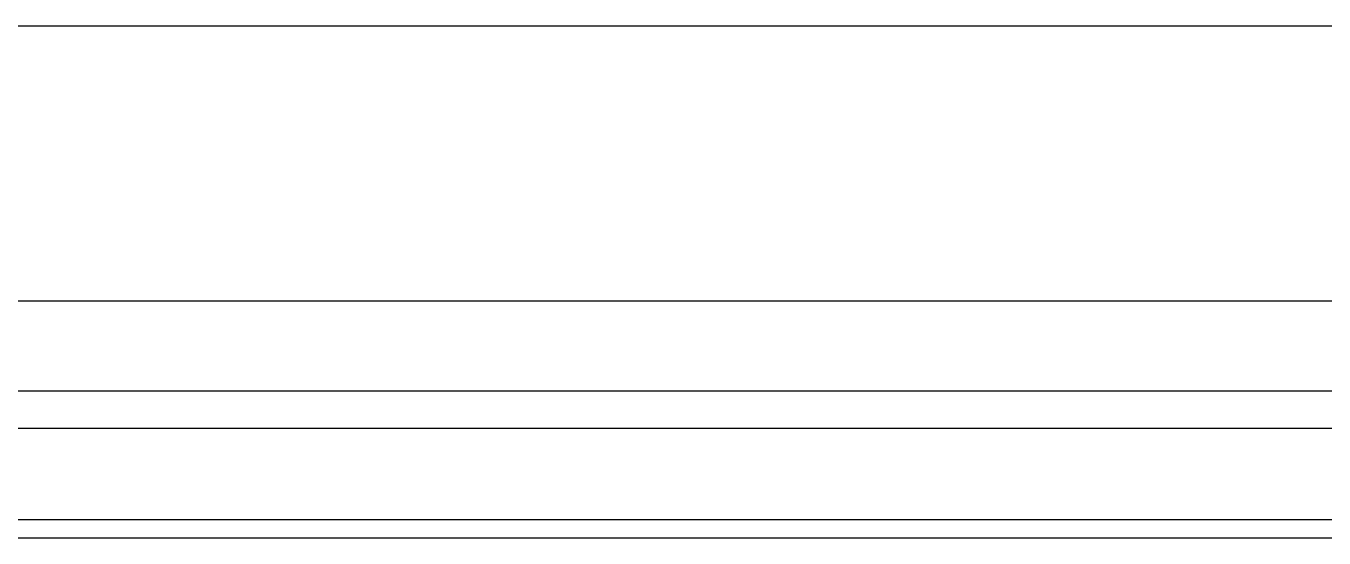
# Model space of a CAD drawing. Header units: millimetres. Extents: x 982 to 80582, y 687 to 58800.
# Drawn here: x 59746 to 60453, y 22079 to 22358 of the extents above; entities that cross this region are included whole.
import ezdxf

# ---------------------------------------------------------------- set-up
doc = ezdxf.new("R2010")
doc.units = ezdxf.units.MM
doc.layers.add('A-WALL', color=1, linetype='Continuous')
doc.layers.add('Edges', color=7, linetype='Continuous')

# ---------------------------------------------------------------- blocks, each defined once
blk = doc.blocks.new('air con')
at = {"layer": 'Edges'}
for p, q in [((71.402, 41.898), (152.402, 41.898)), ((71.402, 41.095), (152.402, 41.095)), ((71.402, 39.122), (152.402, 39.122)), ((152.402, 38.724), (71.402, 38.724))]:
    blk.add_line(p, q, dxfattribs=at)

msp = doc.modelspace()

# ---------------------------------------------------------------- linework, layer by layer
at = {"layer": 'A-WALL', "color": 8}
for p, q in [((53017.05, 22358.08), (61717.05, 22358.08)), ((61717.05, 22208.08), (53017.05, 22208.08))]:
    msp.add_line(p, q, dxfattribs=at)

# ---------------------------------------------------------------- block references
at = {"xscale": 25.2884805851763, "yscale": 25.2884805851763, "zscale": 25.2884805851763}
msp.add_blockref('air con', (57338.52, 21099.68), dxfattribs=at)

doc.saveas('drawing.dxf')
